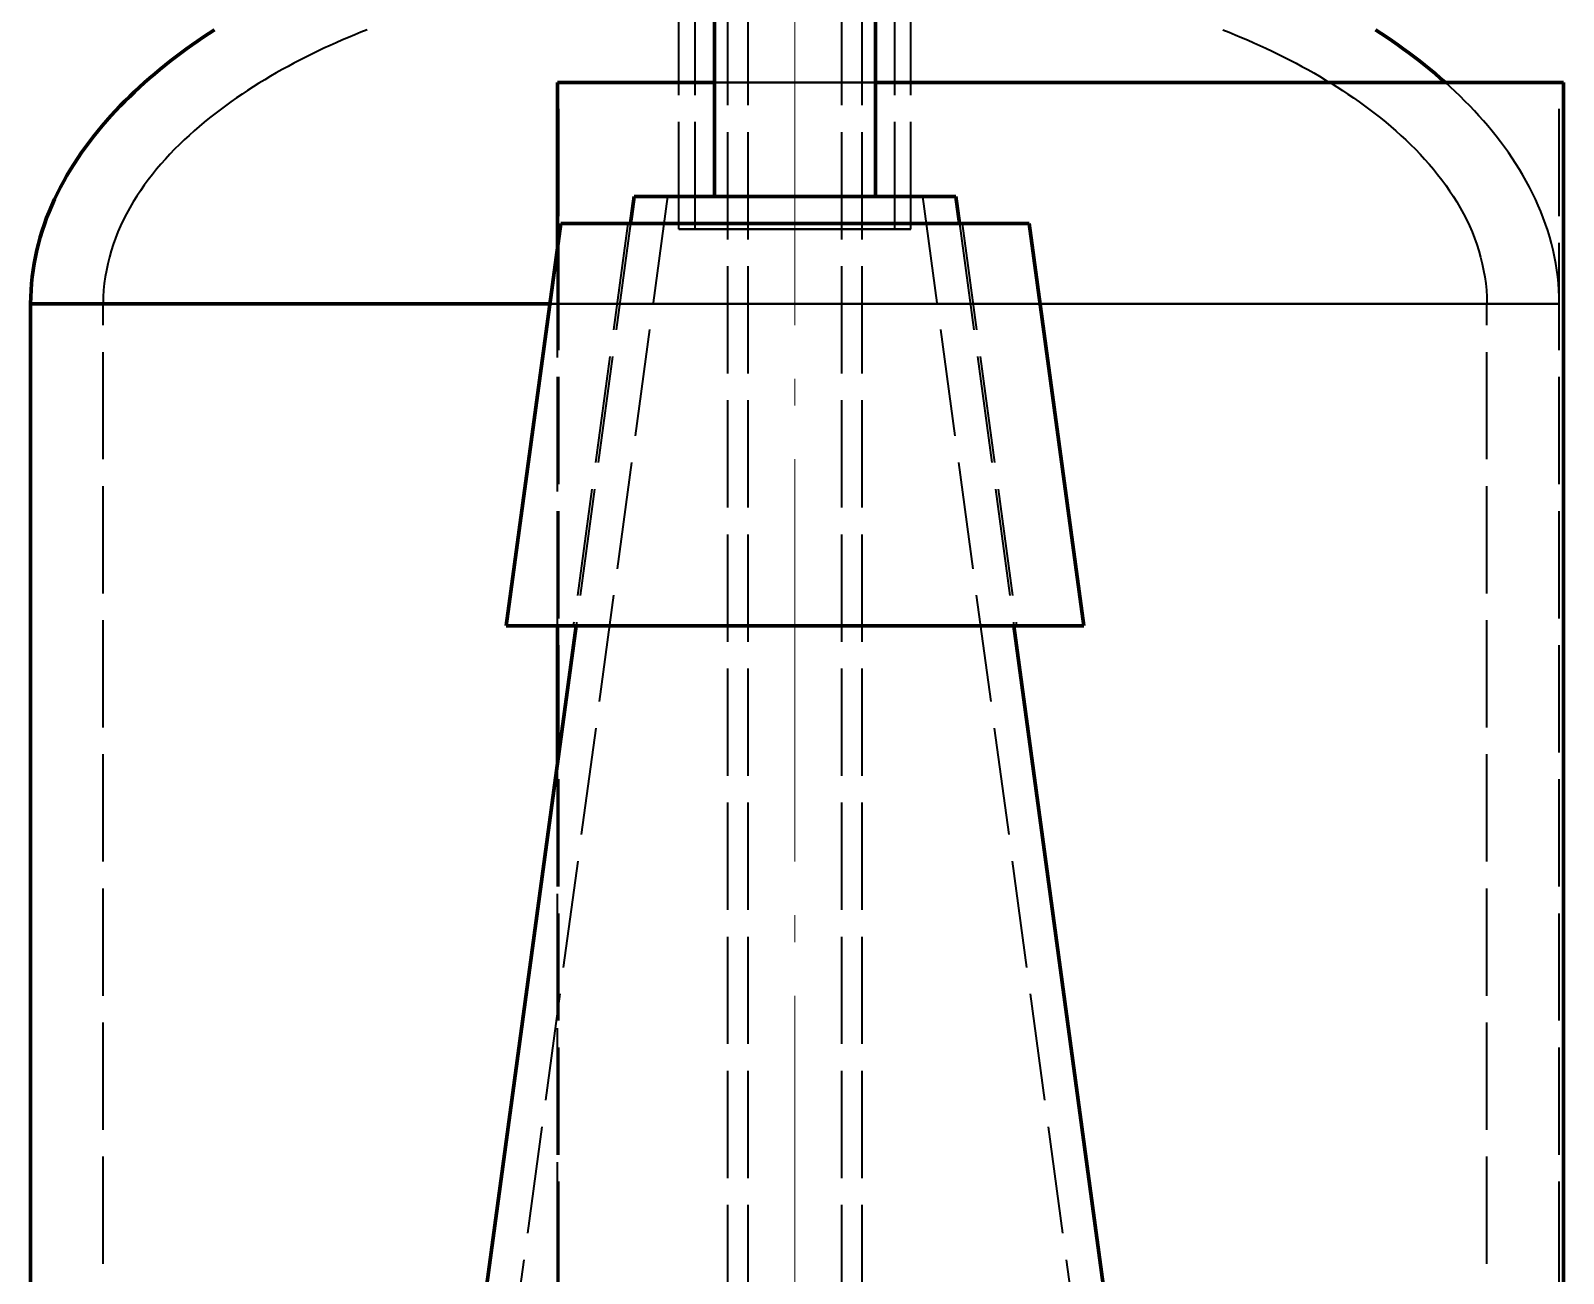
# Model space of a CAD drawing. Header units: millimetres. Extents: x 0 to 2382, y 0 to 420.
# Drawn here: x 296 to 353.1, y 283.1 to 329.4 of the extents above; entities that cross this region are included whole.
import ezdxf

# ---------------------------------------------------------------- set-up
doc = ezdxf.new("R2010")
doc.units = ezdxf.units.MM
doc.linetypes.add('IRAM-E-TRAZOS', pattern=[5, 4, -1])
doc.linetypes.add('IRAM-F-TRAZO-PUNTO', pattern=[20, 15, -2, 1, -2])
for name, color, linetype, lineweight in [('01-VISIBLE', 7, 'CONTINUOUS', 70), ('02-OCULTA', 4, 'IRAM-E-TRAZOS', 35), ('03-EJE', 1, 'IRAM-F-TRAZO-PUNTO', 18)]:
    doc.layers.add(name, color=color, linetype=linetype, lineweight=lineweight)

msp = doc.modelspace()

# ---------------------------------------------------------------- linework, layer by layer
at = {"layer": '01-VISIBLE'}
for p, q in [((321.495, 344.744), (321.495, 323.244)), ((327.495, 344.744), (327.495, 323.244)), ((315.642, 321.372), (315.642, 327.5)), ((353.145, 182.521), (353.145, 327.5)), ((318.495, 323.244), (318.36, 322.244)), ((330.495, 323.244), (330.63, 322.244)), ((315.76, 322.244), (313.73, 307.244)), ((333.23, 322.244), (335.26, 307.244)), ((295.995, 261.26), (295.995, 319.251)), ((316.33, 307.244), (306.995, 238.244)), ((315.642, 302.154), (315.642, 307.244)), ((332.66, 307.244), (341.995, 238.244))]:
    msp.add_line(p, q, dxfattribs=at)
for points in [[(295.995, 319.251), (295.998, 319.503), (296.009, 319.754), (296.027, 320.005), (296.053, 320.255), (296.086, 320.505), (296.126, 320.753), (296.173, 321), (296.226, 321.246), (296.287, 321.49), (296.353, 321.733), (296.427, 321.973), (296.506, 322.212), (296.592, 322.448), (296.684, 322.682), (296.781, 322.914), (296.885, 323.144), (296.993, 323.371), (297.107, 323.595), (297.226, 323.816), (297.35, 324.035), (297.479, 324.251), (297.612, 324.465), (297.75, 324.675), (297.892, 324.883), (298.038, 325.088), (298.188, 325.29), (298.341, 325.489), (298.498, 325.685), (298.659, 325.879), (298.823, 326.07), (298.99, 326.257), (299.161, 326.443), (299.334, 326.625), (299.51, 326.805), (299.689, 326.981), (299.87, 327.156), (300.054, 327.327), (300.241, 327.496), (300.43, 327.662), (300.621, 327.826), (300.814, 327.987), (301.009, 328.145), (301.206, 328.302), (301.406, 328.455), (301.607, 328.606), (301.809, 328.755), (302.014, 328.901), (302.22, 329.045), (302.428, 329.187), (302.637, 329.327), (302.848, 329.464)], [(348.745, 327.5), (348.556, 327.666), (348.365, 327.829), (348.172, 327.99), (347.977, 328.149), (347.779, 328.305), (347.58, 328.458), (347.379, 328.609), (347.176, 328.758), (346.972, 328.904), (346.766, 329.048), (346.558, 329.19), (346.349, 329.329), (346.138, 329.466)], [(315.642, 327.5), (315.896, 327.5), (316.151, 327.5), (316.405, 327.5), (316.66, 327.5), (316.914, 327.5), (317.169, 327.5), (317.423, 327.5), (317.678, 327.5), (317.932, 327.5), (318.187, 327.5), (318.441, 327.5), (318.696, 327.5), (318.95, 327.5), (319.205, 327.5), (319.459, 327.5), (319.714, 327.5), (319.968, 327.5), (320.223, 327.5), (320.477, 327.5), (320.732, 327.5), (320.986, 327.5), (321.241, 327.5), (321.495, 327.5)], [(327.495, 327.5), (327.746, 327.5), (327.998, 327.5), (328.249, 327.5), (328.501, 327.5), (328.752, 327.5), (329.004, 327.5), (329.255, 327.5), (329.507, 327.5), (329.758, 327.5), (330.01, 327.5), (330.261, 327.5), (330.513, 327.5), (330.764, 327.5), (331.016, 327.5), (331.267, 327.5), (331.519, 327.5), (331.77, 327.5), (332.021, 327.5), (332.273, 327.5), (332.524, 327.5), (332.776, 327.5), (333.027, 327.5), (333.279, 327.5), (333.53, 327.5), (333.782, 327.5), (334.033, 327.5), (334.285, 327.5), (334.536, 327.5), (334.788, 327.5), (335.039, 327.5), (335.291, 327.5), (335.542, 327.5), (335.794, 327.5), (336.045, 327.5), (336.296, 327.5), (336.548, 327.5), (336.799, 327.5), (337.051, 327.5), (337.302, 327.5), (337.554, 327.5), (337.805, 327.5), (338.057, 327.5), (338.308, 327.5), (338.56, 327.5), (338.811, 327.5), (339.063, 327.5), (339.314, 327.5), (339.566, 327.5), (339.817, 327.5), (340.069, 327.5), (340.32, 327.5), (340.571, 327.5), (340.823, 327.5), (341.074, 327.5), (341.326, 327.5), (341.577, 327.5), (341.829, 327.5), (342.08, 327.5), (342.332, 327.5), (342.583, 327.5), (342.835, 327.5), (343.086, 327.5), (343.338, 327.5), (343.589, 327.5), (343.841, 327.5), (344.092, 327.5), (344.344, 327.5), (344.595, 327.5), (344.846, 327.5), (345.098, 327.5), (345.349, 327.5), (345.601, 327.5), (345.852, 327.5), (346.104, 327.5), (346.355, 327.5), (346.607, 327.5), (346.858, 327.5), (347.11, 327.5), (347.361, 327.5), (347.613, 327.5), (347.864, 327.5), (348.116, 327.5), (348.367, 327.5), (348.619, 327.5), (348.87, 327.5), (349.121, 327.5), (349.373, 327.5), (349.624, 327.5), (349.876, 327.5), (350.127, 327.5), (350.379, 327.5), (350.63, 327.5), (350.882, 327.5), (351.133, 327.5), (351.385, 327.5), (351.636, 327.5), (351.888, 327.5), (352.139, 327.5), (352.391, 327.5), (352.642, 327.5), (352.894, 327.5), (353.145, 327.5)], [(324.495, 323.244), (324.245, 323.244), (323.995, 323.244), (323.745, 323.244), (323.495, 323.244), (323.245, 323.244), (322.995, 323.244), (322.745, 323.244), (322.495, 323.244), (322.245, 323.244), (321.995, 323.244), (321.745, 323.244), (321.495, 323.244), (321.245, 323.244), (320.995, 323.244), (320.745, 323.244), (320.495, 323.244), (320.245, 323.244), (319.995, 323.244), (319.745, 323.244), (319.495, 323.244), (319.245, 323.244), (318.995, 323.244), (318.745, 323.244), (318.495, 323.244)], [(330.495, 323.244), (330.234, 323.244), (329.973, 323.244), (329.712, 323.244), (329.452, 323.244), (329.191, 323.244), (328.93, 323.244), (328.669, 323.244), (328.408, 323.244), (328.147, 323.244), (327.886, 323.244), (327.625, 323.244), (327.365, 323.244), (327.104, 323.244), (326.843, 323.244), (326.582, 323.244), (326.321, 323.244), (326.06, 323.244), (325.799, 323.244), (325.538, 323.244), (325.278, 323.244), (325.017, 323.244), (324.756, 323.244), (324.495, 323.244)], [(324.495, 322.244), (324.238, 322.244), (323.981, 322.244), (323.724, 322.244), (323.467, 322.244), (323.21, 322.244), (322.953, 322.244), (322.697, 322.244), (322.44, 322.244), (322.183, 322.244), (321.926, 322.244), (321.669, 322.244), (321.412, 322.244), (321.155, 322.244), (320.898, 322.244), (320.641, 322.244), (320.384, 322.244), (320.127, 322.244), (319.87, 322.244), (319.614, 322.244), (319.357, 322.244), (319.1, 322.244), (318.843, 322.244), (318.586, 322.244), (318.329, 322.244), (318.072, 322.244), (317.815, 322.244), (317.558, 322.244), (317.301, 322.244), (317.044, 322.244), (316.787, 322.244), (316.53, 322.244), (316.274, 322.244), (316.017, 322.244), (315.76, 322.244)], [(333.23, 322.244), (332.973, 322.244), (332.716, 322.244), (332.46, 322.244), (332.203, 322.244), (331.946, 322.244), (331.689, 322.244), (331.432, 322.244), (331.175, 322.244), (330.918, 322.244), (330.661, 322.244), (330.404, 322.244), (330.147, 322.244), (329.89, 322.244), (329.633, 322.244), (329.376, 322.244), (329.12, 322.244), (328.863, 322.244), (328.606, 322.244), (328.349, 322.244), (328.092, 322.244), (327.835, 322.244), (327.578, 322.244), (327.321, 322.244), (327.064, 322.244), (326.807, 322.244), (326.55, 322.244), (326.293, 322.244), (326.037, 322.244), (325.78, 322.244), (325.523, 322.244), (325.266, 322.244), (325.009, 322.244), (324.752, 322.244), (324.495, 322.244)], [(295.995, 319.251), (296.246, 319.251), (296.498, 319.251), (296.749, 319.251), (297.001, 319.251), (297.252, 319.251), (297.504, 319.251), (297.755, 319.251), (298.006, 319.251), (298.258, 319.251), (298.509, 319.251), (298.761, 319.251), (299.012, 319.251), (299.264, 319.251), (299.515, 319.251), (299.766, 319.251), (300.018, 319.251), (300.269, 319.251), (300.521, 319.251), (300.772, 319.251), (301.024, 319.251), (301.275, 319.251), (301.526, 319.251), (301.778, 319.251), (302.029, 319.251), (302.281, 319.251), (302.532, 319.251), (302.783, 319.251), (303.035, 319.251), (303.286, 319.251), (303.538, 319.251), (303.789, 319.251), (304.041, 319.251), (304.292, 319.251), (304.543, 319.251), (304.795, 319.251), (305.046, 319.251), (305.298, 319.251), (305.549, 319.251), (305.801, 319.251), (306.052, 319.251), (306.303, 319.251), (306.555, 319.251), (306.806, 319.251), (307.058, 319.251), (307.309, 319.251), (307.561, 319.251), (307.812, 319.251), (308.063, 319.251), (308.315, 319.251), (308.566, 319.251), (308.818, 319.251), (309.069, 319.251), (309.321, 319.251), (309.572, 319.251), (309.823, 319.251), (310.075, 319.251), (310.326, 319.251), (310.578, 319.251), (310.829, 319.251), (311.081, 319.251), (311.332, 319.251), (311.583, 319.251), (311.835, 319.251), (312.086, 319.251), (312.338, 319.251), (312.589, 319.251), (312.841, 319.251), (313.092, 319.251), (313.343, 319.251), (313.595, 319.251), (313.846, 319.251), (314.098, 319.251), (314.349, 319.251), (314.601, 319.251), (314.852, 319.251), (315.103, 319.251), (315.355, 319.251)], [(324.495, 307.244), (324.245, 307.244), (323.994, 307.244), (323.744, 307.244), (323.494, 307.244), (323.243, 307.244), (322.993, 307.244), (322.743, 307.244), (322.492, 307.244), (322.242, 307.244), (321.992, 307.244), (321.741, 307.244), (321.491, 307.244), (321.241, 307.244), (320.99, 307.244), (320.74, 307.244), (320.49, 307.244), (320.239, 307.244), (319.989, 307.244), (319.739, 307.244), (319.488, 307.244), (319.238, 307.244), (318.987, 307.244), (318.737, 307.244), (318.487, 307.244), (318.236, 307.244), (317.986, 307.244), (317.736, 307.244), (317.485, 307.244), (317.235, 307.244), (316.985, 307.244), (316.734, 307.244), (316.484, 307.244), (316.234, 307.244), (315.983, 307.244), (315.733, 307.244), (315.483, 307.244), (315.232, 307.244), (314.982, 307.244), (314.732, 307.244), (314.481, 307.244), (314.231, 307.244), (313.981, 307.244), (313.73, 307.244)], [(335.26, 307.244), (335.009, 307.244), (334.759, 307.244), (334.509, 307.244), (334.258, 307.244), (334.008, 307.244), (333.758, 307.244), (333.507, 307.244), (333.257, 307.244), (333.007, 307.244), (332.756, 307.244), (332.506, 307.244), (332.256, 307.244), (332.005, 307.244), (331.755, 307.244), (331.505, 307.244), (331.254, 307.244), (331.004, 307.244), (330.754, 307.244), (330.503, 307.244), (330.253, 307.244), (330.003, 307.244), (329.752, 307.244), (329.502, 307.244), (329.251, 307.244), (329.001, 307.244), (328.751, 307.244), (328.5, 307.244), (328.25, 307.244), (328, 307.244), (327.749, 307.244), (327.499, 307.244), (327.249, 307.244), (326.998, 307.244), (326.748, 307.244), (326.498, 307.244), (326.247, 307.244), (325.997, 307.244), (325.747, 307.244), (325.496, 307.244), (325.246, 307.244), (324.996, 307.244), (324.745, 307.244), (324.495, 307.244)]]:
    msp.add_lwpolyline(points, dxfattribs=at)
at = {"layer": '02-OCULTA'}
for p, q in [((321.995, 151.651), (321.995, 340.169)), ((322.745, 151.651), (322.745, 340.169)), ((326.245, 151.651), (326.245, 340.169)), ((326.995, 151.651), (326.995, 340.169)), ((320.17, 322.028), (320.17, 336.428)), ((320.77, 322.028), (320.77, 336.428)), ((328.22, 322.028), (328.22, 336.428)), ((328.82, 322.028), (328.82, 336.428)), ((315.642, 182.521), (315.642, 327.5)), ((315.688, 327.5), (315.642, 327.5)), ((315.688, 327.5), (315.642, 327.5)), ((315.688, 182.521), (315.688, 327.5)), ((315.688, 182.521), (315.688, 327.5)), ((352.995, 182.521), (352.995, 327.5)), ((319.745, 323.244), (308.245, 238.244)), ((329.245, 323.244), (340.745, 238.244)), ((318.26, 322.244), (316.23, 307.244)), ((318.36, 322.244), (316.33, 307.244)), ((330.63, 322.244), (332.66, 307.244)), ((330.73, 322.244), (332.76, 307.244)), ((315.642, 307.244), (315.642, 321.372)), ((298.695, 168.451), (298.695, 319.251)), ((350.295, 168.451), (350.295, 319.251)), ((352.995, 182.521), (352.995, 319.251)), ((315.642, 238.244), (315.642, 302.154))]:
    msp.add_line(p, q, dxfattribs=at)
for points in [[(308.542, 329.468), (308.31, 329.375), (308.078, 329.28), (307.847, 329.183), (307.617, 329.084), (307.388, 328.983), (307.16, 328.88), (306.933, 328.775), (306.707, 328.668), (306.481, 328.558), (306.257, 328.447), (306.034, 328.333), (305.812, 328.217), (305.592, 328.099), (305.372, 327.978), (305.154, 327.855), (304.937, 327.73), (304.722, 327.602), (304.508, 327.472), (304.296, 327.339), (304.085, 327.204), (303.877, 327.066), (303.669, 326.925), (303.464, 326.781), (303.261, 326.635), (303.06, 326.486), (302.861, 326.334), (302.664, 326.179), (302.47, 326.022), (302.278, 325.861), (302.089, 325.696), (301.903, 325.529), (301.719, 325.359), (301.539, 325.185), (301.362, 325.008), (301.189, 324.827), (301.019, 324.643), (300.853, 324.456), (300.691, 324.265), (300.533, 324.071), (300.38, 323.873), (300.231, 323.671), (300.088, 323.465), (299.95, 323.256), (299.818, 323.044), (299.692, 322.828), (299.571, 322.608), (299.456, 322.386), (299.347, 322.16), (299.246, 321.931), (299.153, 321.699), (299.07, 321.463), (298.996, 321.223), (298.93, 320.982), (298.871, 320.739), (298.817, 320.494), (298.768, 320.249), (298.73, 320.001), (298.707, 319.752), (298.698, 319.502), (298.695, 319.251)], [(340.448, 329.468), (340.68, 329.375), (340.912, 329.28), (341.143, 329.183), (341.373, 329.084), (341.602, 328.983), (341.83, 328.88), (342.057, 328.775), (342.283, 328.668), (342.509, 328.558), (342.733, 328.447), (342.956, 328.333), (343.178, 328.217), (343.398, 328.099), (343.618, 327.978), (343.836, 327.855), (344.053, 327.73), (344.268, 327.602), (344.482, 327.472), (344.694, 327.339), (344.905, 327.204), (345.113, 327.066), (345.321, 326.925), (345.526, 326.781), (345.729, 326.635), (345.93, 326.486), (346.129, 326.334), (346.326, 326.179), (346.52, 326.022), (346.712, 325.861), (346.901, 325.696), (347.087, 325.529), (347.271, 325.359), (347.451, 325.185), (347.628, 325.008), (347.801, 324.827), (347.971, 324.643), (348.137, 324.456), (348.299, 324.265), (348.457, 324.071), (348.61, 323.873), (348.759, 323.671), (348.902, 323.465), (349.04, 323.256), (349.172, 323.044), (349.298, 322.828), (349.419, 322.608), (349.534, 322.386), (349.643, 322.16), (349.744, 321.931), (349.837, 321.699), (349.92, 321.463), (349.994, 321.223), (350.06, 320.982), (350.119, 320.739), (350.173, 320.494), (350.222, 320.249), (350.26, 320.001), (350.283, 319.752), (350.292, 319.502), (350.295, 319.251)], [(353.145, 327.5), (352.895, 327.5), (352.645, 327.5), (352.395, 327.5), (352.145, 327.5), (351.895, 327.5), (351.645, 327.5), (351.395, 327.5), (351.145, 327.5), (350.895, 327.5), (350.645, 327.5), (350.395, 327.5), (350.145, 327.5), (349.895, 327.5), (349.645, 327.5), (349.395, 327.5), (349.145, 327.5), (348.895, 327.5), (348.645, 327.5), (348.395, 327.5), (348.145, 327.5), (347.895, 327.5), (347.645, 327.5), (347.394, 327.5), (347.144, 327.5), (346.894, 327.5), (346.644, 327.5), (346.394, 327.5), (346.144, 327.5), (345.894, 327.5), (345.644, 327.5), (345.394, 327.5), (345.144, 327.5), (344.894, 327.5), (344.644, 327.5), (344.394, 327.5), (344.144, 327.5), (343.894, 327.5), (343.644, 327.5), (343.394, 327.5), (343.144, 327.5), (342.894, 327.5), (342.644, 327.5), (342.394, 327.5), (342.144, 327.5), (341.894, 327.5), (341.644, 327.5), (341.394, 327.5), (341.144, 327.5), (340.894, 327.5), (340.644, 327.5), (340.394, 327.5), (340.144, 327.5), (339.894, 327.5), (339.644, 327.5), (339.394, 327.5), (339.144, 327.5), (338.894, 327.5), (338.644, 327.5), (338.394, 327.5), (338.144, 327.5), (337.894, 327.5), (337.644, 327.5), (337.394, 327.5), (337.144, 327.5), (336.894, 327.5), (336.644, 327.5), (336.394, 327.5), (336.143, 327.5), (335.893, 327.5), (335.643, 327.5), (335.393, 327.5), (335.143, 327.5), (334.893, 327.5), (334.643, 327.5), (334.393, 327.5), (334.143, 327.5), (333.893, 327.5), (333.643, 327.5), (333.393, 327.5), (333.143, 327.5), (332.893, 327.5), (332.643, 327.5), (332.393, 327.5), (332.143, 327.5), (331.893, 327.5), (331.643, 327.5), (331.393, 327.5), (331.143, 327.5), (330.893, 327.5), (330.643, 327.5), (330.393, 327.5), (330.143, 327.5), (329.893, 327.5), (329.643, 327.5), (329.393, 327.5), (329.143, 327.5), (328.893, 327.5), (328.643, 327.5), (328.393, 327.5), (328.143, 327.5), (327.893, 327.5), (327.643, 327.5), (327.393, 327.5), (327.143, 327.5), (326.893, 327.5), (326.643, 327.5), (326.393, 327.5), (326.143, 327.5), (325.893, 327.5), (325.643, 327.5), (325.393, 327.5), (325.143, 327.5), (324.892, 327.5), (324.642, 327.5), (324.392, 327.5), (324.142, 327.5), (323.892, 327.5), (323.642, 327.5), (323.392, 327.5), (323.142, 327.5), (322.892, 327.5), (322.642, 327.5), (322.392, 327.5), (322.142, 327.5), (321.892, 327.5), (321.642, 327.5), (321.392, 327.5), (321.142, 327.5), (320.892, 327.5), (320.642, 327.5), (320.392, 327.5), (320.142, 327.5), (319.892, 327.5), (319.642, 327.5), (319.392, 327.5), (319.142, 327.5), (318.892, 327.5), (318.642, 327.5), (318.392, 327.5), (318.142, 327.5), (317.892, 327.5), (317.642, 327.5), (317.392, 327.5), (317.142, 327.5), (316.892, 327.5), (316.642, 327.5), (316.392, 327.5), (316.142, 327.5), (315.892, 327.5), (315.642, 327.5)], [(315.688, 327.5), (315.938, 327.5), (316.189, 327.5), (316.439, 327.5), (316.69, 327.5), (316.94, 327.5), (317.19, 327.5), (317.441, 327.5), (317.691, 327.5), (317.941, 327.5), (318.192, 327.5), (318.442, 327.5), (318.693, 327.5), (318.943, 327.5), (319.193, 327.5), (319.444, 327.5), (319.694, 327.5), (319.945, 327.5), (320.195, 327.5), (320.445, 327.5), (320.696, 327.5), (320.946, 327.5), (321.196, 327.5), (321.447, 327.5), (321.697, 327.5), (321.948, 327.5), (322.198, 327.5), (322.448, 327.5), (322.699, 327.5), (322.949, 327.5), (323.199, 327.5), (323.45, 327.5), (323.7, 327.5), (323.951, 327.5), (324.201, 327.5), (324.451, 327.5), (324.702, 327.5), (324.952, 327.5), (325.203, 327.5), (325.453, 327.5), (325.703, 327.5), (325.954, 327.5), (326.204, 327.5), (326.454, 327.5), (326.705, 327.5), (326.955, 327.5), (327.206, 327.5), (327.456, 327.5), (327.706, 327.5), (327.957, 327.5), (328.207, 327.5), (328.458, 327.5), (328.708, 327.5), (328.958, 327.5), (329.209, 327.5), (329.459, 327.5), (329.709, 327.5), (329.96, 327.5), (330.21, 327.5), (330.461, 327.5), (330.711, 327.5), (330.961, 327.5), (331.212, 327.5), (331.462, 327.5), (331.712, 327.5), (331.963, 327.5), (332.213, 327.5), (332.464, 327.5), (332.714, 327.5), (332.964, 327.5), (333.215, 327.5), (333.465, 327.5), (333.716, 327.5), (333.966, 327.5), (334.216, 327.5), (334.467, 327.5), (334.717, 327.5), (334.967, 327.5), (335.218, 327.5), (335.468, 327.5), (335.719, 327.5), (335.969, 327.5), (336.219, 327.5), (336.47, 327.5), (336.72, 327.5), (336.971, 327.5), (337.221, 327.5), (337.471, 327.5), (337.722, 327.5), (337.972, 327.5), (338.222, 327.5), (338.473, 327.5), (338.723, 327.5), (338.974, 327.5), (339.224, 327.5), (339.474, 327.5), (339.725, 327.5), (339.975, 327.5), (340.225, 327.5), (340.476, 327.5), (340.726, 327.5), (340.977, 327.5), (341.227, 327.5), (341.477, 327.5), (341.728, 327.5), (341.978, 327.5), (342.229, 327.5), (342.479, 327.5), (342.729, 327.5), (342.98, 327.5), (343.23, 327.5), (343.48, 327.5), (343.731, 327.5), (343.981, 327.5), (344.232, 327.5), (344.482, 327.5), (344.732, 327.5), (344.983, 327.5), (345.233, 327.5), (345.484, 327.5), (345.734, 327.5), (345.984, 327.5), (346.235, 327.5), (346.485, 327.5), (346.735, 327.5), (346.986, 327.5), (347.236, 327.5), (347.487, 327.5), (347.737, 327.5), (347.987, 327.5), (348.238, 327.5), (348.488, 327.5), (348.738, 327.5), (348.989, 327.5), (349.239, 327.5), (349.49, 327.5), (349.74, 327.5), (349.99, 327.5), (350.241, 327.5), (350.491, 327.5), (350.742, 327.5), (350.992, 327.5), (351.242, 327.5), (351.493, 327.5), (351.743, 327.5), (351.993, 327.5), (352.244, 327.5), (352.494, 327.5), (352.745, 327.5), (352.995, 327.5)], [(352.995, 327.5), (352.745, 327.5), (352.494, 327.5), (352.244, 327.5), (351.993, 327.5), (351.743, 327.5), (351.493, 327.5), (351.242, 327.5), (350.992, 327.5), (350.742, 327.5), (350.491, 327.5), (350.241, 327.5), (349.99, 327.5), (349.74, 327.5), (349.49, 327.5), (349.239, 327.5), (348.989, 327.5), (348.738, 327.5), (348.488, 327.5), (348.238, 327.5), (347.987, 327.5), (347.737, 327.5), (347.487, 327.5), (347.236, 327.5), (346.986, 327.5), (346.735, 327.5), (346.485, 327.5), (346.235, 327.5), (345.984, 327.5), (345.734, 327.5), (345.484, 327.5), (345.233, 327.5), (344.983, 327.5), (344.732, 327.5), (344.482, 327.5), (344.232, 327.5), (343.981, 327.5), (343.731, 327.5), (343.48, 327.5), (343.23, 327.5), (342.98, 327.5), (342.729, 327.5), (342.479, 327.5), (342.229, 327.5), (341.978, 327.5), (341.728, 327.5), (341.477, 327.5), (341.227, 327.5), (340.977, 327.5), (340.726, 327.5), (340.476, 327.5), (340.225, 327.5), (339.975, 327.5), (339.725, 327.5), (339.474, 327.5), (339.224, 327.5), (338.974, 327.5), (338.723, 327.5), (338.473, 327.5), (338.222, 327.5), (337.972, 327.5), (337.722, 327.5), (337.471, 327.5), (337.221, 327.5), (336.971, 327.5), (336.72, 327.5), (336.47, 327.5), (336.219, 327.5), (335.969, 327.5), (335.719, 327.5), (335.468, 327.5), (335.218, 327.5), (334.967, 327.5), (334.717, 327.5), (334.467, 327.5), (334.216, 327.5), (333.966, 327.5), (333.716, 327.5), (333.465, 327.5), (333.215, 327.5), (332.964, 327.5), (332.714, 327.5), (332.464, 327.5), (332.213, 327.5), (331.963, 327.5), (331.712, 327.5), (331.462, 327.5), (331.212, 327.5), (330.961, 327.5), (330.711, 327.5), (330.461, 327.5), (330.21, 327.5), (329.96, 327.5), (329.709, 327.5), (329.459, 327.5), (329.209, 327.5), (328.958, 327.5), (328.708, 327.5), (328.458, 327.5), (328.207, 327.5), (327.957, 327.5), (327.706, 327.5), (327.456, 327.5), (327.206, 327.5), (326.955, 327.5), (326.705, 327.5), (326.454, 327.5), (326.204, 327.5), (325.954, 327.5), (325.703, 327.5), (325.453, 327.5), (325.203, 327.5), (324.952, 327.5), (324.702, 327.5), (324.451, 327.5), (324.201, 327.5), (323.951, 327.5), (323.7, 327.5), (323.45, 327.5), (323.199, 327.5), (322.949, 327.5), (322.699, 327.5), (322.448, 327.5), (322.198, 327.5), (321.948, 327.5), (321.697, 327.5), (321.447, 327.5), (321.196, 327.5), (320.946, 327.5), (320.696, 327.5), (320.445, 327.5), (320.195, 327.5), (319.945, 327.5), (319.694, 327.5), (319.444, 327.5), (319.193, 327.5), (318.943, 327.5), (318.693, 327.5), (318.442, 327.5), (318.192, 327.5), (317.941, 327.5), (317.691, 327.5), (317.441, 327.5), (317.19, 327.5), (316.94, 327.5), (316.69, 327.5), (316.439, 327.5), (316.189, 327.5), (315.938, 327.5), (315.688, 327.5)], [(321.495, 327.5), (321.756, 327.5), (322.017, 327.5), (322.278, 327.5), (322.538, 327.5), (322.799, 327.5), (323.06, 327.5), (323.321, 327.5), (323.582, 327.5), (323.843, 327.5), (324.104, 327.5), (324.365, 327.5), (324.625, 327.5), (324.886, 327.5), (325.147, 327.5), (325.408, 327.5), (325.669, 327.5), (325.93, 327.5), (326.191, 327.5), (326.452, 327.5), (326.712, 327.5), (326.973, 327.5), (327.234, 327.5), (327.495, 327.5)], [(352.995, 319.251), (352.992, 319.503), (352.981, 319.755), (352.963, 320.006), (352.937, 320.256), (352.904, 320.505), (352.864, 320.754), (352.817, 321.001), (352.764, 321.247), (352.703, 321.491), (352.636, 321.734), (352.563, 321.975), (352.483, 322.214), (352.397, 322.45), (352.305, 322.684), (352.208, 322.916), (352.104, 323.146), (351.996, 323.373), (351.882, 323.597), (351.762, 323.819), (351.638, 324.038), (351.51, 324.254), (351.376, 324.468), (351.238, 324.678), (351.096, 324.886), (350.95, 325.091), (350.8, 325.293), (350.646, 325.492), (350.489, 325.689), (350.328, 325.882), (350.164, 326.073), (349.997, 326.261), (349.826, 326.446), (349.653, 326.629), (349.476, 326.808), (349.297, 326.985), (349.116, 327.159), (348.932, 327.331), (348.745, 327.5)], [(318.495, 323.244), (318.745, 323.244), (318.995, 323.244), (319.245, 323.244), (319.495, 323.244), (319.745, 323.244), (319.995, 323.244), (320.245, 323.244), (320.495, 323.244), (320.745, 323.244), (320.995, 323.244), (321.245, 323.244), (321.495, 323.244), (321.745, 323.244), (321.995, 323.244), (322.245, 323.244), (322.495, 323.244), (322.745, 323.244), (322.995, 323.244), (323.245, 323.244), (323.495, 323.244), (323.745, 323.244), (323.995, 323.244), (324.245, 323.244), (324.495, 323.244), (324.745, 323.244), (324.995, 323.244), (325.245, 323.244), (325.495, 323.244), (325.745, 323.244), (325.995, 323.244), (326.245, 323.244), (326.495, 323.244), (326.745, 323.244), (326.995, 323.244), (327.245, 323.244), (327.495, 323.244), (327.745, 323.244), (327.995, 323.244), (328.245, 323.244), (328.495, 323.244), (328.745, 323.244), (328.995, 323.244), (329.245, 323.244), (329.495, 323.244), (329.745, 323.244), (329.995, 323.244), (330.245, 323.244), (330.495, 323.244)], [(324.495, 323.244), (324.245, 323.244), (323.995, 323.244), (323.745, 323.244), (323.495, 323.244), (323.245, 323.244), (322.995, 323.244), (322.745, 323.244), (322.495, 323.244), (322.245, 323.244), (321.995, 323.244), (321.745, 323.244), (321.495, 323.244), (321.245, 323.244), (320.995, 323.244), (320.745, 323.244), (320.495, 323.244), (320.245, 323.244), (319.995, 323.244), (319.745, 323.244)], [(319.745, 323.244), (319.995, 323.244), (320.245, 323.244), (320.495, 323.244), (320.745, 323.244), (320.995, 323.244), (321.245, 323.244), (321.495, 323.244), (321.745, 323.244), (321.995, 323.244), (322.245, 323.244), (322.495, 323.244), (322.745, 323.244), (322.995, 323.244), (323.245, 323.244), (323.495, 323.244), (323.745, 323.244), (323.995, 323.244), (324.245, 323.244), (324.495, 323.244), (324.745, 323.244), (324.995, 323.244), (325.245, 323.244), (325.495, 323.244), (325.745, 323.244), (325.995, 323.244), (326.245, 323.244), (326.495, 323.244), (326.745, 323.244), (326.995, 323.244), (327.245, 323.244), (327.495, 323.244), (327.745, 323.244), (327.995, 323.244), (328.245, 323.244), (328.495, 323.244), (328.745, 323.244), (328.995, 323.244), (329.245, 323.244)], [(327.495, 323.244), (327.245, 323.244), (326.995, 323.244), (326.745, 323.244), (326.495, 323.244), (326.245, 323.244), (325.995, 323.244), (325.745, 323.244), (325.495, 323.244), (325.245, 323.244), (324.995, 323.244), (324.745, 323.244), (324.495, 323.244), (324.245, 323.244), (323.995, 323.244), (323.745, 323.244), (323.495, 323.244), (323.245, 323.244), (322.995, 323.244), (322.745, 323.244), (322.495, 323.244), (322.245, 323.244), (321.995, 323.244), (321.745, 323.244), (321.495, 323.244)], [(321.495, 323.244), (321.768, 323.244), (322.04, 323.244), (322.313, 323.244), (322.586, 323.244), (322.859, 323.244), (323.131, 323.244), (323.404, 323.244), (323.677, 323.244), (323.95, 323.244), (324.222, 323.244), (324.495, 323.244)], [(324.495, 323.244), (324.745, 323.244), (324.995, 323.244), (325.245, 323.244), (325.495, 323.244), (325.745, 323.244), (325.995, 323.244), (326.245, 323.244), (326.495, 323.244), (326.745, 323.244), (326.995, 323.244), (327.245, 323.244), (327.495, 323.244)], [(329.245, 323.244), (328.995, 323.244), (328.745, 323.244), (328.495, 323.244), (328.245, 323.244), (327.995, 323.244), (327.745, 323.244), (327.495, 323.244), (327.245, 323.244), (326.995, 323.244), (326.745, 323.244), (326.495, 323.244), (326.245, 323.244), (325.995, 323.244), (325.745, 323.244), (325.495, 323.244), (325.245, 323.244), (324.995, 323.244), (324.745, 323.244), (324.495, 323.244)], [(315.76, 322.244), (316.013, 322.244), (316.266, 322.244), (316.519, 322.244), (316.772, 322.244), (317.026, 322.244), (317.279, 322.244), (317.532, 322.244), (317.785, 322.244), (318.038, 322.244), (318.292, 322.244), (318.545, 322.244), (318.798, 322.244), (319.051, 322.244), (319.304, 322.244), (319.558, 322.244), (319.811, 322.244), (320.064, 322.244), (320.317, 322.244), (320.57, 322.244), (320.824, 322.244), (321.077, 322.244), (321.33, 322.244), (321.583, 322.244), (321.836, 322.244), (322.09, 322.244), (322.343, 322.244), (322.596, 322.244), (322.849, 322.244), (323.102, 322.244), (323.356, 322.244), (323.609, 322.244), (323.862, 322.244), (324.115, 322.244), (324.368, 322.244), (324.622, 322.244), (324.875, 322.244), (325.128, 322.244), (325.381, 322.244), (325.634, 322.244), (325.888, 322.244), (326.141, 322.244), (326.394, 322.244), (326.647, 322.244), (326.9, 322.244), (327.154, 322.244), (327.407, 322.244), (327.66, 322.244), (327.913, 322.244), (328.166, 322.244), (328.42, 322.244), (328.673, 322.244), (328.926, 322.244), (329.179, 322.244), (329.432, 322.244), (329.686, 322.244), (329.939, 322.244), (330.192, 322.244), (330.445, 322.244), (330.698, 322.244), (330.952, 322.244), (331.205, 322.244), (331.458, 322.244), (331.711, 322.244), (331.964, 322.244), (332.218, 322.244), (332.471, 322.244), (332.724, 322.244), (332.977, 322.244), (333.23, 322.244)], [(324.495, 322.244), (324.235, 322.244), (323.975, 322.244), (323.716, 322.244), (323.456, 322.244), (323.196, 322.244), (322.936, 322.244), (322.676, 322.244), (322.417, 322.244), (322.157, 322.244), (321.897, 322.244), (321.637, 322.244), (321.377, 322.244), (321.118, 322.244), (320.858, 322.244), (320.598, 322.244), (320.338, 322.244), (320.078, 322.244), (319.819, 322.244), (319.559, 322.244), (319.299, 322.244), (319.039, 322.244), (318.779, 322.244), (318.52, 322.244), (318.26, 322.244)], [(318.26, 322.244), (318.514, 322.244), (318.769, 322.244), (319.023, 322.244), (319.278, 322.244), (319.532, 322.244), (319.787, 322.244), (320.041, 322.244), (320.296, 322.244), (320.55, 322.244), (320.805, 322.244), (321.059, 322.244), (321.314, 322.244), (321.568, 322.244), (321.823, 322.244), (322.077, 322.244), (322.332, 322.244), (322.586, 322.244), (322.841, 322.244), (323.095, 322.244), (323.35, 322.244), (323.604, 322.244), (323.859, 322.244), (324.113, 322.244), (324.368, 322.244), (324.622, 322.244), (324.877, 322.244), (325.131, 322.244), (325.386, 322.244), (325.64, 322.244), (325.895, 322.244), (326.149, 322.244), (326.404, 322.244), (326.658, 322.244), (326.913, 322.244), (327.167, 322.244), (327.422, 322.244), (327.676, 322.244), (327.931, 322.244), (328.185, 322.244), (328.44, 322.244), (328.694, 322.244), (328.949, 322.244), (329.203, 322.244), (329.458, 322.244), (329.712, 322.244), (329.967, 322.244), (330.221, 322.244), (330.476, 322.244), (330.73, 322.244)], [(324.495, 322.028), (324.241, 322.028), (323.986, 322.028), (323.732, 322.028), (323.477, 322.028), (323.223, 322.028), (322.969, 322.028), (322.714, 322.028), (322.46, 322.028), (322.205, 322.028), (321.951, 322.028), (321.696, 322.028), (321.442, 322.028), (321.188, 322.028), (320.933, 322.028), (320.679, 322.028), (320.424, 322.028), (320.17, 322.028)], [(320.17, 322.028), (320.424, 322.028), (320.679, 322.028), (320.933, 322.028), (321.188, 322.028), (321.442, 322.028), (321.696, 322.028), (321.951, 322.028), (322.205, 322.028), (322.46, 322.028), (322.714, 322.028), (322.969, 322.028), (323.223, 322.028), (323.477, 322.028), (323.732, 322.028), (323.986, 322.028), (324.241, 322.028), (324.495, 322.028), (324.749, 322.028), (325.004, 322.028), (325.258, 322.028), (325.513, 322.028), (325.767, 322.028), (326.021, 322.028), (326.276, 322.028), (326.53, 322.028), (326.785, 322.028), (327.039, 322.028), (327.294, 322.028), (327.548, 322.028), (327.802, 322.028), (328.057, 322.028), (328.311, 322.028), (328.566, 322.028), (328.82, 322.028)], [(324.495, 322.028), (324.229, 322.028), (323.963, 322.028), (323.697, 322.028), (323.431, 322.028), (323.165, 322.028), (322.899, 322.028), (322.632, 322.028), (322.366, 322.028), (322.1, 322.028), (321.834, 322.028), (321.568, 322.028), (321.302, 322.028), (321.036, 322.028), (320.77, 322.028)], [(320.77, 322.028), (321.027, 322.028), (321.284, 322.028), (321.541, 322.028), (321.798, 322.028), (322.054, 322.028), (322.311, 322.028), (322.568, 322.028), (322.825, 322.028), (323.082, 322.028), (323.339, 322.028), (323.596, 322.028), (323.853, 322.028), (324.11, 322.028), (324.367, 322.028), (324.623, 322.028), (324.88, 322.028), (325.137, 322.028), (325.394, 322.028), (325.651, 322.028), (325.908, 322.028), (326.165, 322.028), (326.422, 322.028), (326.679, 322.028), (326.936, 322.028), (327.192, 322.028), (327.449, 322.028), (327.706, 322.028), (327.963, 322.028), (328.22, 322.028)], [(330.73, 322.244), (330.47, 322.244), (330.211, 322.244), (329.951, 322.244), (329.691, 322.244), (329.431, 322.244), (329.171, 322.244), (328.912, 322.244), (328.652, 322.244), (328.392, 322.244), (328.132, 322.244), (327.872, 322.244), (327.613, 322.244), (327.353, 322.244), (327.093, 322.244), (326.833, 322.244), (326.573, 322.244), (326.314, 322.244), (326.054, 322.244), (325.794, 322.244), (325.534, 322.244), (325.274, 322.244), (325.015, 322.244), (324.755, 322.244), (324.495, 322.244)], [(328.82, 322.028), (328.566, 322.028), (328.311, 322.028), (328.057, 322.028), (327.802, 322.028), (327.548, 322.028), (327.294, 322.028), (327.039, 322.028), (326.785, 322.028), (326.53, 322.028), (326.276, 322.028), (326.021, 322.028), (325.767, 322.028), (325.513, 322.028), (325.258, 322.028), (325.004, 322.028), (324.749, 322.028), (324.495, 322.028)], [(328.22, 322.028), (327.954, 322.028), (327.688, 322.028), (327.422, 322.028), (327.156, 322.028), (326.89, 322.028), (326.624, 322.028), (326.357, 322.028), (326.091, 322.028), (325.825, 322.028), (325.559, 322.028), (325.293, 322.028), (325.027, 322.028), (324.761, 322.028), (324.495, 322.028)], [(324.495, 319.251), (324.245, 319.251), (323.995, 319.251), (323.745, 319.251), (323.495, 319.251), (323.245, 319.251), (322.995, 319.251), (322.745, 319.251), (322.495, 319.251), (322.245, 319.251), (321.995, 319.251), (321.745, 319.251), (321.495, 319.251), (321.245, 319.251), (320.995, 319.251), (320.745, 319.251), (320.495, 319.251), (320.245, 319.251), (319.995, 319.251), (319.745, 319.251), (319.495, 319.251), (319.245, 319.251), (318.995, 319.251), (318.745, 319.251), (318.495, 319.251), (318.245, 319.251), (317.995, 319.251), (317.745, 319.251), (317.495, 319.251), (317.245, 319.251), (316.995, 319.251), (316.745, 319.251), (316.495, 319.251), (316.245, 319.251), (315.995, 319.251), (315.745, 319.251), (315.495, 319.251), (315.245, 319.251), (314.995, 319.251), (314.745, 319.251), (314.495, 319.251), (314.245, 319.251), (313.995, 319.251), (313.745, 319.251), (313.495, 319.251), (313.245, 319.251), (312.995, 319.251), (312.745, 319.251), (312.495, 319.251), (312.245, 319.251), (311.995, 319.251), (311.745, 319.251), (311.495, 319.251), (311.245, 319.251), (310.995, 319.251), (310.745, 319.251), (310.495, 319.251), (310.245, 319.251), (309.995, 319.251), (309.745, 319.251), (309.495, 319.251), (309.245, 319.251), (308.995, 319.251), (308.745, 319.251), (308.495, 319.251), (308.245, 319.251), (307.995, 319.251), (307.745, 319.251), (307.495, 319.251), (307.245, 319.251), (306.995, 319.251), (306.745, 319.251), (306.495, 319.251), (306.245, 319.251), (305.995, 319.251), (305.745, 319.251), (305.495, 319.251), (305.245, 319.251), (304.995, 319.251), (304.745, 319.251), (304.495, 319.251), (304.245, 319.251), (303.995, 319.251), (303.745, 319.251), (303.495, 319.251), (303.245, 319.251), (302.995, 319.251), (302.745, 319.251), (302.495, 319.251), (302.245, 319.251), (301.995, 319.251), (301.745, 319.251), (301.495, 319.251), (301.245, 319.251), (300.995, 319.251), (300.745, 319.251), (300.495, 319.251), (300.245, 319.251), (299.995, 319.251), (299.745, 319.251), (299.495, 319.251), (299.245, 319.251), (298.995, 319.251), (298.745, 319.251), (298.495, 319.251), (298.245, 319.251), (297.995, 319.251), (297.745, 319.251), (297.495, 319.251), (297.245, 319.251), (296.995, 319.251), (296.745, 319.251), (296.495, 319.251), (296.245, 319.251), (295.995, 319.251)], [(324.495, 319.251), (324.245, 319.251), (323.994, 319.251), (323.744, 319.251), (323.493, 319.251), (323.243, 319.251), (322.992, 319.251), (322.742, 319.251), (322.491, 319.251), (322.241, 319.251), (321.99, 319.251), (321.74, 319.251), (321.489, 319.251), (321.239, 319.251), (320.988, 319.251), (320.738, 319.251), (320.487, 319.251), (320.237, 319.251), (319.986, 319.251), (319.736, 319.251), (319.485, 319.251), (319.235, 319.251), (318.984, 319.251), (318.734, 319.251), (318.483, 319.251), (318.233, 319.251), (317.982, 319.251), (317.732, 319.251), (317.481, 319.251), (317.231, 319.251), (316.98, 319.251), (316.73, 319.251), (316.479, 319.251), (316.229, 319.251), (315.978, 319.251), (315.728, 319.251), (315.478, 319.251), (315.227, 319.251), (314.977, 319.251), (314.726, 319.251), (314.476, 319.251), (314.225, 319.251), (313.975, 319.251), (313.724, 319.251), (313.474, 319.251), (313.223, 319.251), (312.973, 319.251), (312.722, 319.251), (312.472, 319.251), (312.221, 319.251), (311.971, 319.251), (311.72, 319.251), (311.47, 319.251), (311.219, 319.251), (310.969, 319.251), (310.718, 319.251), (310.468, 319.251), (310.217, 319.251), (309.967, 319.251), (309.716, 319.251), (309.466, 319.251), (309.215, 319.251), (308.965, 319.251), (308.714, 319.251), (308.464, 319.251), (308.213, 319.251), (307.963, 319.251), (307.712, 319.251), (307.462, 319.251), (307.212, 319.251), (306.961, 319.251), (306.711, 319.251), (306.46, 319.251), (306.21, 319.251), (305.959, 319.251), (305.709, 319.251), (305.458, 319.251), (305.208, 319.251), (304.957, 319.251), (304.707, 319.251), (304.456, 319.251), (304.206, 319.251), (303.955, 319.251), (303.705, 319.251), (303.454, 319.251), (303.204, 319.251), (302.953, 319.251), (302.703, 319.251), (302.452, 319.251), (302.202, 319.251), (301.951, 319.251), (301.701, 319.251), (301.45, 319.251), (301.2, 319.251), (300.949, 319.251), (300.699, 319.251), (300.448, 319.251), (300.198, 319.251), (299.947, 319.251), (299.697, 319.251), (299.446, 319.251), (299.196, 319.251), (298.945, 319.251), (298.695, 319.251)], [(298.695, 319.251), (298.945, 319.251), (299.196, 319.251), (299.446, 319.251), (299.697, 319.251), (299.947, 319.251), (300.198, 319.251), (300.448, 319.251), (300.699, 319.251), (300.949, 319.251), (301.2, 319.251), (301.45, 319.251), (301.701, 319.251), (301.951, 319.251), (302.202, 319.251), (302.452, 319.251), (302.703, 319.251), (302.953, 319.251), (303.204, 319.251), (303.454, 319.251), (303.705, 319.251), (303.955, 319.251), (304.206, 319.251), (304.456, 319.251), (304.707, 319.251), (304.957, 319.251), (305.208, 319.251), (305.458, 319.251), (305.709, 319.251), (305.959, 319.251), (306.21, 319.251), (306.46, 319.251), (306.711, 319.251), (306.961, 319.251), (307.212, 319.251), (307.462, 319.251), (307.712, 319.251), (307.963, 319.251), (308.213, 319.251), (308.464, 319.251), (308.714, 319.251), (308.965, 319.251), (309.215, 319.251), (309.466, 319.251), (309.716, 319.251), (309.967, 319.251), (310.217, 319.251), (310.468, 319.251), (310.718, 319.251), (310.969, 319.251), (311.219, 319.251), (311.47, 319.251), (311.72, 319.251), (311.971, 319.251), (312.221, 319.251), (312.472, 319.251), (312.722, 319.251), (312.973, 319.251), (313.223, 319.251), (313.474, 319.251), (313.724, 319.251), (313.975, 319.251), (314.225, 319.251), (314.476, 319.251), (314.726, 319.251), (314.977, 319.251), (315.227, 319.251), (315.478, 319.251), (315.728, 319.251), (315.978, 319.251), (316.229, 319.251), (316.479, 319.251), (316.73, 319.251), (316.98, 319.251), (317.231, 319.251), (317.481, 319.251), (317.732, 319.251), (317.982, 319.251), (318.233, 319.251), (318.483, 319.251), (318.734, 319.251), (318.984, 319.251), (319.235, 319.251), (319.485, 319.251), (319.736, 319.251), (319.986, 319.251), (320.237, 319.251), (320.487, 319.251), (320.738, 319.251), (320.988, 319.251), (321.239, 319.251), (321.489, 319.251), (321.74, 319.251), (321.99, 319.251), (322.241, 319.251), (322.491, 319.251), (322.742, 319.251), (322.992, 319.251), (323.243, 319.251), (323.493, 319.251), (323.744, 319.251), (323.994, 319.251), (324.245, 319.251), (324.495, 319.251), (324.745, 319.251), (324.996, 319.251), (325.246, 319.251), (325.497, 319.251), (325.747, 319.251), (325.998, 319.251), (326.248, 319.251), (326.499, 319.251), (326.749, 319.251), (327, 319.251), (327.25, 319.251), (327.501, 319.251), (327.751, 319.251), (328.002, 319.251), (328.252, 319.251), (328.503, 319.251), (328.753, 319.251), (329.004, 319.251), (329.254, 319.251), (329.505, 319.251), (329.755, 319.251), (330.006, 319.251), (330.256, 319.251), (330.507, 319.251), (330.757, 319.251), (331.008, 319.251), (331.258, 319.251), (331.509, 319.251), (331.759, 319.251), (332.01, 319.251), (332.26, 319.251), (332.511, 319.251), (332.761, 319.251), (333.012, 319.251), (333.262, 319.251), (333.512, 319.251), (333.763, 319.251), (334.013, 319.251), (334.264, 319.251), (334.514, 319.251), (334.765, 319.251), (335.015, 319.251), (335.266, 319.251), (335.516, 319.251), (335.767, 319.251), (336.017, 319.251), (336.268, 319.251), (336.518, 319.251), (336.769, 319.251), (337.019, 319.251), (337.27, 319.251), (337.52, 319.251), (337.771, 319.251), (338.021, 319.251), (338.272, 319.251), (338.522, 319.251), (338.773, 319.251), (339.023, 319.251), (339.274, 319.251), (339.524, 319.251), (339.775, 319.251), (340.025, 319.251), (340.276, 319.251), (340.526, 319.251), (340.777, 319.251), (341.027, 319.251), (341.278, 319.251), (341.528, 319.251), (341.778, 319.251), (342.029, 319.251), (342.279, 319.251), (342.53, 319.251), (342.78, 319.251), (343.031, 319.251), (343.281, 319.251), (343.532, 319.251), (343.782, 319.251), (344.033, 319.251), (344.283, 319.251), (344.534, 319.251), (344.784, 319.251), (345.035, 319.251), (345.285, 319.251), (345.536, 319.251), (345.786, 319.251), (346.037, 319.251), (346.287, 319.251), (346.538, 319.251), (346.788, 319.251), (347.039, 319.251), (347.289, 319.251), (347.54, 319.251), (347.79, 319.251), (348.041, 319.251), (348.291, 319.251), (348.542, 319.251), (348.792, 319.251), (349.043, 319.251), (349.293, 319.251), (349.544, 319.251), (349.794, 319.251), (350.045, 319.251), (350.295, 319.251)], [(315.355, 319.251), (315.606, 319.251), (315.857, 319.251), (316.108, 319.251), (316.359, 319.251), (316.609, 319.251), (316.86, 319.251), (317.111, 319.251), (317.362, 319.251), (317.613, 319.251), (317.864, 319.251), (318.115, 319.251), (318.366, 319.251), (318.617, 319.251), (318.868, 319.251), (319.119, 319.251), (319.37, 319.251), (319.621, 319.251), (319.872, 319.251), (320.123, 319.251), (320.373, 319.251), (320.624, 319.251), (320.875, 319.251), (321.126, 319.251), (321.377, 319.251), (321.628, 319.251), (321.879, 319.251), (322.13, 319.251), (322.381, 319.251), (322.632, 319.251), (322.883, 319.251), (323.134, 319.251), (323.385, 319.251), (323.636, 319.251), (323.887, 319.251), (324.138, 319.251), (324.388, 319.251), (324.639, 319.251), (324.89, 319.251), (325.141, 319.251), (325.392, 319.251), (325.643, 319.251), (325.894, 319.251), (326.145, 319.251), (326.396, 319.251), (326.647, 319.251), (326.898, 319.251), (327.149, 319.251), (327.4, 319.251), (327.651, 319.251), (327.902, 319.251), (328.152, 319.251), (328.403, 319.251), (328.654, 319.251), (328.905, 319.251), (329.156, 319.251), (329.407, 319.251), (329.658, 319.251), (329.909, 319.251), (330.16, 319.251), (330.411, 319.251), (330.662, 319.251), (330.913, 319.251), (331.164, 319.251), (331.415, 319.251), (331.666, 319.251), (331.916, 319.251), (332.167, 319.251), (332.418, 319.251), (332.669, 319.251), (332.92, 319.251), (333.171, 319.251), (333.422, 319.251), (333.673, 319.251), (333.924, 319.251), (334.175, 319.251), (334.426, 319.251), (334.677, 319.251), (334.928, 319.251), (335.179, 319.251), (335.43, 319.251), (335.681, 319.251), (335.931, 319.251), (336.182, 319.251), (336.433, 319.251), (336.684, 319.251), (336.935, 319.251), (337.186, 319.251), (337.437, 319.251), (337.688, 319.251), (337.939, 319.251), (338.19, 319.251), (338.441, 319.251), (338.692, 319.251), (338.943, 319.251), (339.194, 319.251), (339.445, 319.251), (339.695, 319.251), (339.946, 319.251), (340.197, 319.251), (340.448, 319.251), (340.699, 319.251), (340.95, 319.251), (341.201, 319.251), (341.452, 319.251), (341.703, 319.251), (341.954, 319.251), (342.205, 319.251), (342.456, 319.251), (342.707, 319.251), (342.958, 319.251), (343.209, 319.251), (343.459, 319.251), (343.71, 319.251), (343.961, 319.251), (344.212, 319.251), (344.463, 319.251), (344.714, 319.251), (344.965, 319.251), (345.216, 319.251), (345.467, 319.251), (345.718, 319.251), (345.969, 319.251), (346.22, 319.251), (346.471, 319.251), (346.722, 319.251), (346.973, 319.251), (347.224, 319.251), (347.474, 319.251), (347.725, 319.251), (347.976, 319.251), (348.227, 319.251), (348.478, 319.251), (348.729, 319.251), (348.98, 319.251), (349.231, 319.251), (349.482, 319.251), (349.733, 319.251), (349.984, 319.251), (350.235, 319.251), (350.486, 319.251), (350.737, 319.251), (350.988, 319.251), (351.238, 319.251), (351.489, 319.251), (351.74, 319.251), (351.991, 319.251), (352.242, 319.251), (352.493, 319.251), (352.744, 319.251), (352.995, 319.251)], [(352.995, 319.251), (352.745, 319.251), (352.495, 319.251), (352.245, 319.251), (351.995, 319.251), (351.745, 319.251), (351.495, 319.251), (351.245, 319.251), (350.995, 319.251), (350.745, 319.251), (350.495, 319.251), (350.245, 319.251), (349.995, 319.251), (349.745, 319.251), (349.495, 319.251), (349.245, 319.251), (348.995, 319.251), (348.745, 319.251), (348.495, 319.251), (348.245, 319.251), (347.995, 319.251), (347.745, 319.251), (347.495, 319.251), (347.245, 319.251), (346.995, 319.251), (346.745, 319.251), (346.495, 319.251), (346.245, 319.251), (345.995, 319.251), (345.745, 319.251), (345.495, 319.251), (345.245, 319.251), (344.995, 319.251), (344.745, 319.251), (344.495, 319.251), (344.245, 319.251), (343.995, 319.251), (343.745, 319.251), (343.495, 319.251), (343.245, 319.251), (342.995, 319.251), (342.745, 319.251), (342.495, 319.251), (342.245, 319.251), (341.995, 319.251), (341.745, 319.251), (341.495, 319.251), (341.245, 319.251), (340.995, 319.251), (340.745, 319.251), (340.495, 319.251), (340.245, 319.251), (339.995, 319.251), (339.745, 319.251), (339.495, 319.251), (339.245, 319.251), (338.995, 319.251), (338.745, 319.251), (338.495, 319.251), (338.245, 319.251), (337.995, 319.251), (337.745, 319.251), (337.495, 319.251), (337.245, 319.251), (336.995, 319.251), (336.745, 319.251), (336.495, 319.251), (336.245, 319.251), (335.995, 319.251), (335.745, 319.251), (335.495, 319.251), (335.245, 319.251), (334.995, 319.251), (334.745, 319.251), (334.495, 319.251), (334.245, 319.251), (333.995, 319.251), (333.745, 319.251), (333.495, 319.251), (333.245, 319.251), (332.995, 319.251), (332.745, 319.251), (332.495, 319.251), (332.245, 319.251), (331.995, 319.251), (331.745, 319.251), (331.495, 319.251), (331.245, 319.251), (330.995, 319.251), (330.745, 319.251), (330.495, 319.251), (330.245, 319.251), (329.995, 319.251), (329.745, 319.251), (329.495, 319.251), (329.245, 319.251), (328.995, 319.251), (328.745, 319.251), (328.495, 319.251), (328.245, 319.251), (327.995, 319.251), (327.745, 319.251), (327.495, 319.251), (327.245, 319.251), (326.995, 319.251), (326.745, 319.251), (326.495, 319.251), (326.245, 319.251), (325.995, 319.251), (325.745, 319.251), (325.495, 319.251), (325.245, 319.251), (324.995, 319.251), (324.745, 319.251), (324.495, 319.251)], [(350.295, 319.251), (350.045, 319.251), (349.794, 319.251), (349.544, 319.251), (349.293, 319.251), (349.043, 319.251), (348.792, 319.251), (348.542, 319.251), (348.291, 319.251), (348.041, 319.251), (347.79, 319.251), (347.54, 319.251), (347.289, 319.251), (347.039, 319.251), (346.788, 319.251), (346.538, 319.251), (346.287, 319.251), (346.037, 319.251), (345.786, 319.251), (345.536, 319.251), (345.285, 319.251), (345.035, 319.251), (344.784, 319.251), (344.534, 319.251), (344.283, 319.251), (344.033, 319.251), (343.782, 319.251), (343.532, 319.251), (343.281, 319.251), (343.031, 319.251), (342.78, 319.251), (342.53, 319.251), (342.279, 319.251), (342.029, 319.251), (341.778, 319.251), (341.528, 319.251), (341.278, 319.251), (341.027, 319.251), (340.777, 319.251), (340.526, 319.251), (340.276, 319.251), (340.025, 319.251), (339.775, 319.251), (339.524, 319.251), (339.274, 319.251), (339.023, 319.251), (338.773, 319.251), (338.522, 319.251), (338.272, 319.251), (338.021, 319.251), (337.771, 319.251), (337.52, 319.251), (337.27, 319.251), (337.019, 319.251), (336.769, 319.251), (336.518, 319.251), (336.268, 319.251), (336.017, 319.251), (335.767, 319.251), (335.516, 319.251), (335.266, 319.251), (335.015, 319.251), (334.765, 319.251), (334.514, 319.251), (334.264, 319.251), (334.013, 319.251), (333.763, 319.251), (333.512, 319.251), (333.262, 319.251), (333.012, 319.251), (332.761, 319.251), (332.511, 319.251), (332.26, 319.251), (332.01, 319.251), (331.759, 319.251), (331.509, 319.251), (331.258, 319.251), (331.008, 319.251), (330.757, 319.251), (330.507, 319.251), (330.256, 319.251), (330.006, 319.251), (329.755, 319.251), (329.505, 319.251), (329.254, 319.251), (329.004, 319.251), (328.753, 319.251), (328.503, 319.251), (328.252, 319.251), (328.002, 319.251), (327.751, 319.251), (327.501, 319.251), (327.25, 319.251), (327, 319.251), (326.749, 319.251), (326.499, 319.251), (326.248, 319.251), (325.998, 319.251), (325.747, 319.251), (325.497, 319.251), (325.246, 319.251), (324.996, 319.251), (324.745, 319.251), (324.495, 319.251)], [(313.73, 307.244), (313.981, 307.244), (314.231, 307.244), (314.481, 307.244), (314.732, 307.244), (314.982, 307.244), (315.232, 307.244), (315.483, 307.244), (315.733, 307.244), (315.983, 307.244), (316.234, 307.244), (316.484, 307.244), (316.734, 307.244), (316.985, 307.244), (317.235, 307.244), (317.485, 307.244), (317.736, 307.244), (317.986, 307.244), (318.236, 307.244), (318.487, 307.244), (318.737, 307.244), (318.987, 307.244), (319.238, 307.244), (319.488, 307.244), (319.739, 307.244), (319.989, 307.244), (320.239, 307.244), (320.49, 307.244), (320.74, 307.244), (320.99, 307.244), (321.241, 307.244), (321.491, 307.244), (321.741, 307.244), (321.992, 307.244), (322.242, 307.244), (322.492, 307.244), (322.743, 307.244), (322.993, 307.244), (323.243, 307.244), (323.494, 307.244), (323.744, 307.244), (323.994, 307.244), (324.245, 307.244), (324.495, 307.244), (324.745, 307.244), (324.996, 307.244), (325.246, 307.244), (325.496, 307.244), (325.747, 307.244), (325.997, 307.244), (326.247, 307.244), (326.498, 307.244), (326.748, 307.244), (326.998, 307.244), (327.249, 307.244), (327.499, 307.244), (327.749, 307.244), (328, 307.244), (328.25, 307.244), (328.5, 307.244), (328.751, 307.244), (329.001, 307.244), (329.251, 307.244), (329.502, 307.244), (329.752, 307.244), (330.003, 307.244), (330.253, 307.244), (330.503, 307.244), (330.754, 307.244), (331.004, 307.244), (331.254, 307.244), (331.505, 307.244), (331.755, 307.244), (332.005, 307.244), (332.256, 307.244), (332.506, 307.244), (332.756, 307.244), (333.007, 307.244), (333.257, 307.244), (333.507, 307.244), (333.758, 307.244), (334.008, 307.244), (334.258, 307.244), (334.509, 307.244), (334.759, 307.244), (335.009, 307.244), (335.26, 307.244)], [(324.495, 307.244), (324.245, 307.244), (323.994, 307.244), (323.744, 307.244), (323.493, 307.244), (323.243, 307.244), (322.992, 307.244), (322.742, 307.244), (322.491, 307.244), (322.241, 307.244), (321.991, 307.244), (321.74, 307.244), (321.49, 307.244), (321.239, 307.244), (320.989, 307.244), (320.738, 307.244), (320.488, 307.244), (320.237, 307.244), (319.987, 307.244), (319.737, 307.244), (319.486, 307.244), (319.236, 307.244), (318.985, 307.244), (318.735, 307.244), (318.484, 307.244), (318.234, 307.244), (317.983, 307.244), (317.733, 307.244), (317.483, 307.244), (317.232, 307.244), (316.982, 307.244), (316.731, 307.244), (316.481, 307.244), (316.23, 307.244)], [(316.23, 307.244), (316.481, 307.244), (316.731, 307.244), (316.982, 307.244), (317.232, 307.244), (317.483, 307.244), (317.733, 307.244), (317.983, 307.244), (318.234, 307.244), (318.484, 307.244), (318.735, 307.244), (318.985, 307.244), (319.236, 307.244), (319.486, 307.244), (319.737, 307.244), (319.987, 307.244), (320.237, 307.244), (320.488, 307.244), (320.738, 307.244), (320.989, 307.244), (321.239, 307.244), (321.49, 307.244), (321.74, 307.244), (321.991, 307.244), (322.241, 307.244), (322.491, 307.244), (322.742, 307.244), (322.992, 307.244), (323.243, 307.244), (323.493, 307.244), (323.744, 307.244), (323.994, 307.244), (324.245, 307.244), (324.495, 307.244), (324.745, 307.244), (324.996, 307.244), (325.246, 307.244), (325.497, 307.244), (325.747, 307.244), (325.998, 307.244), (326.248, 307.244), (326.499, 307.244), (326.749, 307.244), (326.999, 307.244), (327.25, 307.244), (327.5, 307.244), (327.751, 307.244), (328.001, 307.244), (328.252, 307.244), (328.502, 307.244), (328.753, 307.244), (329.003, 307.244), (329.253, 307.244), (329.504, 307.244), (329.754, 307.244), (330.005, 307.244), (330.255, 307.244), (330.506, 307.244), (330.756, 307.244), (331.007, 307.244), (331.257, 307.244), (331.507, 307.244), (331.758, 307.244), (332.008, 307.244), (332.259, 307.244), (332.509, 307.244), (332.76, 307.244)], [(332.76, 307.244), (332.509, 307.244), (332.259, 307.244), (332.008, 307.244), (331.758, 307.244), (331.507, 307.244), (331.257, 307.244), (331.007, 307.244), (330.756, 307.244), (330.506, 307.244), (330.255, 307.244), (330.005, 307.244), (329.754, 307.244), (329.504, 307.244), (329.253, 307.244), (329.003, 307.244), (328.753, 307.244), (328.502, 307.244), (328.252, 307.244), (328.001, 307.244), (327.751, 307.244), (327.5, 307.244), (327.25, 307.244), (326.999, 307.244), (326.749, 307.244), (326.499, 307.244), (326.248, 307.244), (325.998, 307.244), (325.747, 307.244), (325.497, 307.244), (325.246, 307.244), (324.996, 307.244), (324.745, 307.244), (324.495, 307.244)]]:
    msp.add_lwpolyline(points, dxfattribs=at)
at = {"layer": '03-EJE'}
msp.add_line((324.495, 138.451), (324.495, 369.674), dxfattribs=at)

doc.saveas('drawing.dxf')
